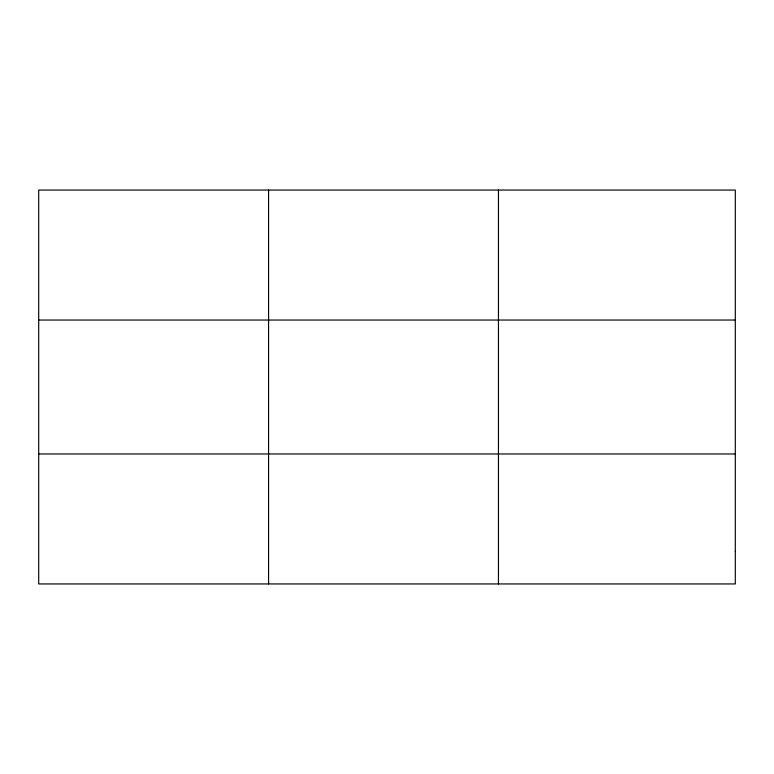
<?xml version="1.0" encoding="UTF-8"?>
<svg xmlns="http://www.w3.org/2000/svg" width="774" height="774" viewBox="0 0 774 774"><rect width="100%" height="100%" fill="white"/><g stroke="black" fill="none" stroke-linecap="round" stroke-linejoin="round"><path stroke-width="1.16" d="M268.578 583.944L268.578 190.056M498.456 583.944L498.456 190.056M38.7 320.039L735.3 320.039M38.7 453.961L735.3 453.961M735.3 551.446L735.3 583.944L38.7 583.944L38.7 190.056L735.3 190.056L735.3 551.446"/></g></svg>
